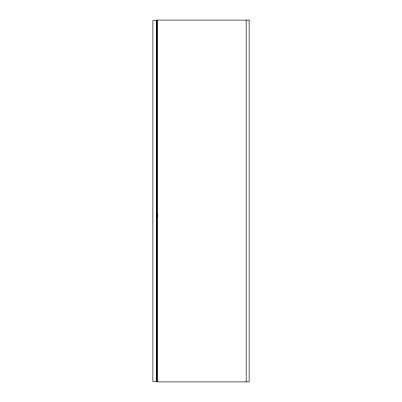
<?xml version="1.0" encoding="UTF-8"?>
<svg xmlns="http://www.w3.org/2000/svg" width="402" height="402" viewBox="0 0 402 402"><rect width="100%" height="100%" fill="white"/><g stroke="black" fill="none" stroke-linecap="round" stroke-linejoin="round"><path stroke-width="0.6" d="M157.142 213.99L157.142 216.954M246.175 20.1L246.175 381.9M157.142 20.1L157.142 381.9M249.134 20.1L157.041 20.1L157.041 381.9L249.134 381.9L249.134 20.1M156.644 20.592L152.866 20.592L152.866 381.408L156.644 381.408L156.644 20.592"/></g></svg>
